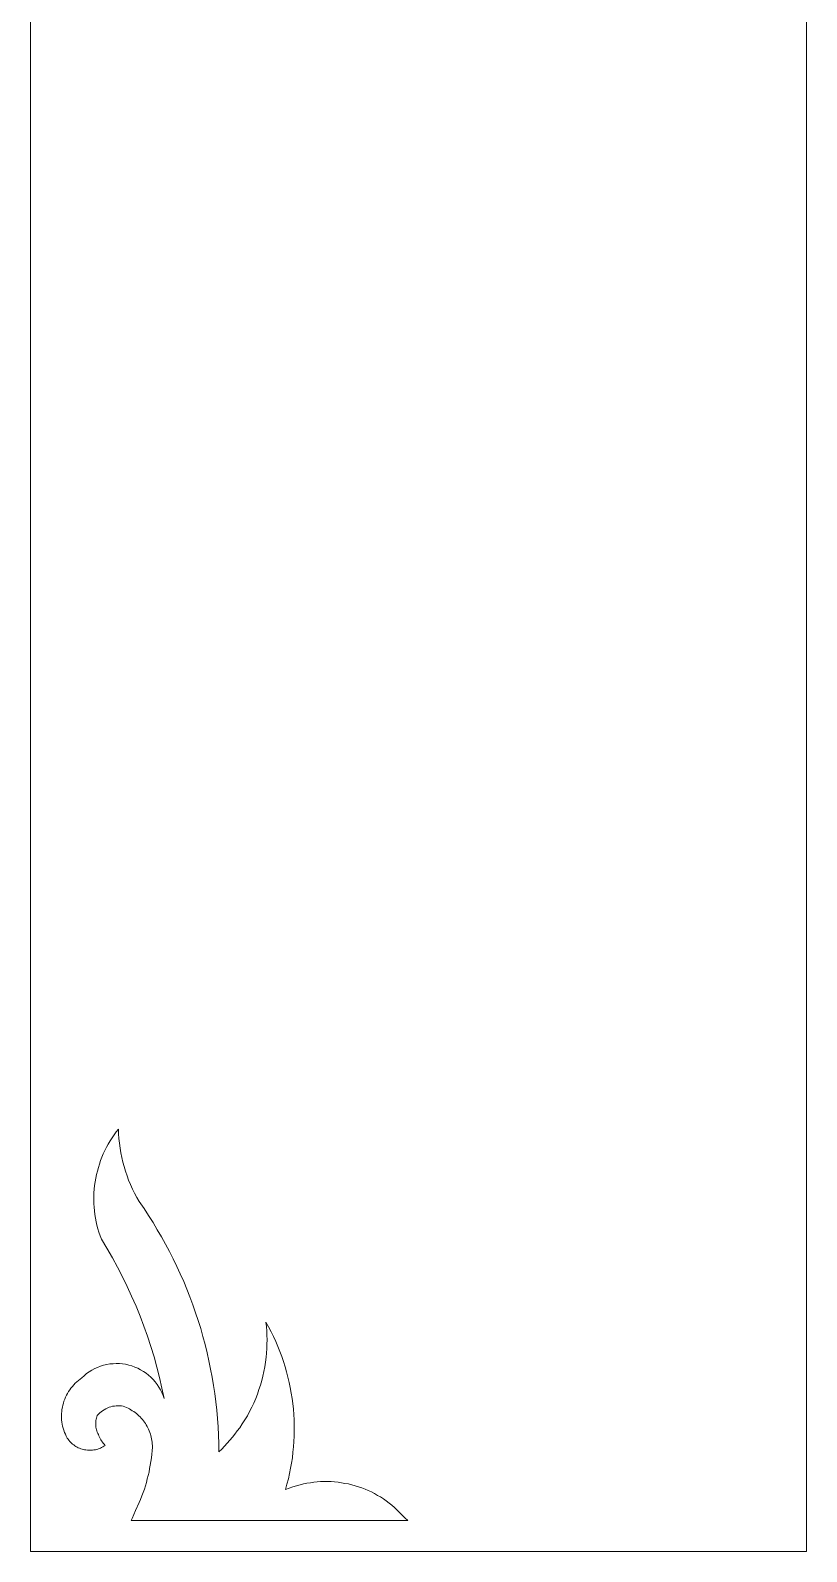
# Model space of a CAD drawing. Header units: centimetres. Extents: x -8 to 7.9, y -12.7 to 12.7.
# Drawn here: x 1.46 to 7.95, y -12.69 to 0.02 of the extents above; entities that cross this region are included whole.
import ezdxf

# ---------------------------------------------------------------- set-up
doc = ezdxf.new("R2010")
doc.units = ezdxf.units.CM
doc.header["$MEASUREMENT"] = 0
doc.layers.add('layer 1', color=7, linetype='Continuous')

msp = doc.modelspace()

# ---------------------------------------------------------------- linework, layer by layer
at = {"layer": 'layer 1', "color": 242, "lineweight": 9}
for points, knots in [([(1.45977, 12.74294), (1.45977, 12.74294), (7.94899, 12.74294), (7.94899, 12.74294), (7.94899, 12.74294), (7.94899, 12.74294), (7.94899, -12.69478), (7.94899, -12.69478), (7.94899, -12.69478), (7.94899, -12.69478), (1.45977, -12.69478), (1.45977, -12.69478), (1.45977, -12.69478), (1.45977, -12.69478), (1.45977, 12.74294), (1.45977, 12.74294)], [0, 0, 0, 0, 0.2, 0.2, 0.2, 0.2, 0.4, 0.4, 0.4, 0.4, 0.6, 0.6, 0.6, 0.6, 1, 1, 1, 1]), ([(4.61426, -12.43521), (4.61426, -12.43521), (2.30132, -12.43521), (2.30132, -12.43521), (2.30132, -12.43521), (2.30132, -12.43521), (2.30913, -12.41699), (2.30913, -12.41699), (2.30913, -12.41699), (2.30913, -12.41699), (2.33946, -12.3511), (2.33946, -12.3511), (2.33946, -12.3511), (2.33946, -12.3511), (2.36874, -12.28522), (2.36874, -12.28522), (2.36874, -12.28522), (2.36874, -12.28522), (2.38024, -12.25804), (2.38024, -12.25804), (2.38024, -12.25804), (2.38024, -12.25804), (2.39174, -12.22981), (2.39174, -12.22981), (2.39174, -12.22981), (2.39174, -12.22981), (2.4022, -12.20156), (2.4022, -12.20156), (2.4022, -12.20156), (2.4022, -12.20156), (2.41266, -12.17333), (2.41266, -12.17333), (2.41266, -12.17333), (2.41266, -12.17333), (2.42102, -12.1451), (2.42102, -12.1451), (2.42102, -12.1451), (2.42102, -12.1451), (2.42939, -12.11582), (2.42939, -12.11582), (2.42939, -12.11582), (2.42939, -12.11582), (2.43671, -12.08759), (2.43671, -12.08759), (2.43671, -12.08759), (2.43671, -12.08759), (2.44402, -12.05829), (2.44402, -12.05829), (2.44402, -12.05829), (2.44402, -12.05829), (2.45134, -12.03006), (2.45134, -12.03006), (2.45134, -12.03006), (2.45134, -12.03006), (2.45657, -11.99974), (2.45657, -11.99974), (2.45657, -11.99974), (2.45657, -11.99974), (2.4618, -11.97151), (2.4618, -11.97151), (2.4618, -11.97151), (2.4618, -11.97151), (2.46703, -11.94117), (2.46703, -11.94117), (2.46703, -11.94117), (2.46703, -11.94117), (2.47121, -11.91085), (2.47121, -11.91085), (2.47121, -11.91085), (2.47121, -11.91085), (2.47436, -11.88157), (2.47436, -11.88157), (2.47436, -11.88157), (2.47436, -11.88157), (2.4775, -11.85125), (2.4775, -11.85125), (2.4775, -11.85125), (2.4775, -11.85125), (2.47959, -11.82197), (2.47959, -11.82197), (2.47959, -11.82197), (2.47959, -11.82197), (2.47959, -11.80836), (2.47959, -11.80836), (2.47959, -11.80836), (2.47959, -11.80836), (2.47855, -11.79372), (2.47855, -11.79372), (2.47855, -11.79372), (2.47855, -11.79372), (2.4775, -11.78013), (2.4775, -11.78013), (2.4775, -11.78013), (2.4775, -11.78013), (2.47541, -11.76654), (2.47541, -11.76654), (2.47541, -11.76654), (2.47541, -11.76654), (2.47332, -11.75295), (2.47332, -11.75295), (2.47332, -11.75295), (2.47332, -11.75295), (2.47016, -11.73831), (2.47016, -11.73831), (2.47016, -11.73831), (2.47016, -11.73831), (2.46598, -11.72471), (2.46598, -11.72471), (2.46598, -11.72471), (2.46598, -11.72471), (2.46285, -11.71217), (2.46285, -11.71217), (2.46285, -11.71217), (2.46285, -11.71217), (2.45762, -11.69857), (2.45762, -11.69857), (2.45762, -11.69857), (2.45762, -11.69857), (2.45239, -11.68603), (2.45239, -11.68603), (2.45239, -11.68603), (2.45239, -11.68603), (2.44716, -11.67242), (2.44716, -11.67242), (2.44716, -11.67242), (2.44716, -11.67242), (2.44089, -11.65987), (2.44089, -11.65987), (2.44089, -11.65987), (2.44089, -11.65987), (2.43461, -11.64837), (2.43461, -11.64837), (2.43461, -11.64837), (2.43461, -11.64837), (2.42834, -11.63582), (2.42834, -11.63582), (2.42834, -11.63582), (2.42834, -11.63582), (2.42102, -11.62327), (2.42102, -11.62327), (2.42102, -11.62327), (2.42102, -11.62327), (2.41266, -11.61177), (2.41266, -11.61177), (2.41266, -11.61177), (2.41266, -11.61177), (2.40429, -11.60027), (2.40429, -11.60027), (2.40429, -11.60027), (2.40429, -11.60027), (2.39593, -11.58982), (2.39593, -11.58982), (2.39593, -11.58982), (2.39593, -11.58982), (2.38652, -11.57936), (2.38652, -11.57936), (2.38652, -11.57936), (2.38652, -11.57936), (2.37711, -11.5689), (2.37711, -11.5689), (2.37711, -11.5689), (2.37711, -11.5689), (2.36665, -11.55949), (2.36665, -11.55949), (2.36665, -11.55949), (2.36665, -11.55949), (2.35724, -11.55007), (2.35724, -11.55007), (2.35724, -11.55007), (2.35724, -11.55007), (2.34678, -11.54066), (2.34678, -11.54066), (2.34678, -11.54066), (2.34678, -11.54066), (2.33527, -11.53125), (2.33527, -11.53125), (2.33527, -11.53125), (2.33527, -11.53125), (2.32376, -11.52288), (2.32376, -11.52288), (2.32376, -11.52288), (2.32376, -11.52288), (2.31122, -11.51661), (2.31122, -11.51661), (2.31122, -11.51661), (2.31122, -11.51661), (2.29971, -11.50929), (2.29971, -11.50929), (2.29971, -11.50929), (2.29971, -11.50929), (2.28821, -11.50197), (2.28821, -11.50197), (2.28821, -11.50197), (2.28821, -11.50197), (2.27567, -11.49569), (2.27567, -11.49569), (2.27567, -11.49569), (2.27567, -11.49569), (2.26207, -11.49047), (2.26207, -11.49047), (2.26207, -11.49047), (2.26207, -11.49047), (2.24953, -11.48419), (2.24953, -11.48419), (2.24953, -11.48419), (2.24953, -11.48419), (2.23593, -11.48001), (2.23593, -11.48001), (2.23593, -11.48001), (2.23593, -11.48001), (2.22234, -11.47687), (2.22234, -11.47687), (2.22234, -11.47687), (2.22234, -11.47687), (2.20666, -11.47583), (2.20666, -11.47583), (2.20666, -11.47583), (2.20666, -11.47583), (2.19096, -11.47583), (2.19096, -11.47583), (2.19096, -11.47583), (2.19096, -11.47583), (2.17527, -11.47583), (2.17527, -11.47583), (2.17527, -11.47583), (2.17527, -11.47583), (2.16168, -11.47792), (2.16168, -11.47792), (2.16168, -11.47792), (2.16168, -11.47792), (2.146, -11.48001), (2.146, -11.48001), (2.146, -11.48001), (2.146, -11.48001), (2.13136, -11.48419), (2.13136, -11.48419), (2.13136, -11.48419), (2.13136, -11.48419), (2.11672, -11.48838), (2.11672, -11.48838), (2.11672, -11.48838), (2.11672, -11.48838), (2.10208, -11.49465), (2.10208, -11.49465), (2.10208, -11.49465), (2.10208, -11.49465), (2.08953, -11.50092), (2.08953, -11.50092), (2.08953, -11.50092), (2.08953, -11.50092), (2.07594, -11.50824), (2.07594, -11.50824), (2.07594, -11.50824), (2.07594, -11.50824), (2.06338, -11.51661), (2.06338, -11.51661), (2.06338, -11.51661), (2.06338, -11.51661), (2.05083, -11.52497), (2.05083, -11.52497), (2.05083, -11.52497), (2.05083, -11.52497), (2.03933, -11.53543), (2.03933, -11.53543), (2.03933, -11.53543), (2.03933, -11.53543), (2.02887, -11.54588), (2.02887, -11.54588), (2.02887, -11.54588), (2.02887, -11.54588), (2.01842, -11.5574), (2.01842, -11.5574), (2.01842, -11.5574), (2.01842, -11.5574), (2.01528, -11.56786), (2.01528, -11.56786), (2.01528, -11.56786), (2.01528, -11.56786), (2.01214, -11.57831), (2.01214, -11.57831), (2.01214, -11.57831), (2.01214, -11.57831), (2.01005, -11.58877), (2.01005, -11.58877), (2.01005, -11.58877), (2.01005, -11.58877), (2.00796, -11.59923), (2.00796, -11.59923), (2.00796, -11.59923), (2.00796, -11.59923), (2.00691, -11.61073), (2.00691, -11.61073), (2.00691, -11.61073), (2.00691, -11.61073), (2.00587, -11.62118), (2.00587, -11.62118), (2.00587, -11.62118), (2.00587, -11.62118), (2.00587, -11.63269), (2.00587, -11.63269), (2.00587, -11.63269), (2.00587, -11.63269), (2.00691, -11.64419), (2.00691, -11.64419), (2.00691, -11.64419), (2.00691, -11.64419), (2.00796, -11.6536), (2.00796, -11.6536), (2.00796, -11.6536), (2.00796, -11.6536), (2.01005, -11.6651), (2.01005, -11.6651), (2.01005, -11.6651), (2.01005, -11.6651), (2.01214, -11.67555), (2.01214, -11.67555), (2.01214, -11.67555), (2.01214, -11.67555), (2.01528, -11.68603), (2.01528, -11.68603), (2.01528, -11.68603), (2.01528, -11.68603), (2.01842, -11.69648), (2.01842, -11.69648), (2.01842, -11.69648), (2.01842, -11.69648), (2.0226, -11.70694), (2.0226, -11.70694), (2.0226, -11.70694), (2.0226, -11.70694), (2.02783, -11.71635), (2.02783, -11.71635), (2.02783, -11.71635), (2.02783, -11.71635), (2.03305, -11.72576), (2.03305, -11.72576), (2.03305, -11.72576), (2.03305, -11.72576), (2.03619, -11.73726), (2.03619, -11.73726), (2.03619, -11.73726), (2.03619, -11.73726), (2.04246, -11.74876), (2.04246, -11.74876), (2.04246, -11.74876), (2.04246, -11.74876), (2.04769, -11.75922), (2.04769, -11.75922), (2.04769, -11.75922), (2.04769, -11.75922), (2.05501, -11.76968), (2.05501, -11.76968), (2.05501, -11.76968), (2.05501, -11.76968), (2.06128, -11.77909), (2.06128, -11.77909), (2.06128, -11.77909), (2.06128, -11.77909), (2.0686, -11.7885), (2.0686, -11.7885), (2.0686, -11.7885), (2.0686, -11.7885), (2.07699, -11.79791), (2.07699, -11.79791), (2.07699, -11.79791), (2.07699, -11.79791), (2.08431, -11.80732), (2.08431, -11.80732), (2.08431, -11.80732), (2.08431, -11.80732), (2.07489, -11.81359), (2.07489, -11.81359), (2.07489, -11.81359), (2.07489, -11.81359), (2.06547, -11.81988), (2.06547, -11.81988), (2.06547, -11.81988), (2.06547, -11.81988), (2.05501, -11.82511), (2.05501, -11.82511), (2.05501, -11.82511), (2.05501, -11.82511), (2.04456, -11.82929), (2.04456, -11.82929), (2.04456, -11.82929), (2.04456, -11.82929), (2.03514, -11.83347), (2.03514, -11.83347), (2.03514, -11.83347), (2.03514, -11.83347), (2.02469, -11.83766), (2.02469, -11.83766), (2.02469, -11.83766), (2.02469, -11.83766), (2.01319, -11.84079), (2.01319, -11.84079), (2.01319, -11.84079), (2.01319, -11.84079), (2.00273, -11.84288), (2.00273, -11.84288), (2.00273, -11.84288), (2.00273, -11.84288), (1.99123, -11.84498), (1.99123, -11.84498), (1.99123, -11.84498), (1.99123, -11.84498), (1.97973, -11.84602), (1.97973, -11.84602), (1.97973, -11.84602), (1.97973, -11.84602), (1.96927, -11.84602), (1.96927, -11.84602), (1.96927, -11.84602), (1.96927, -11.84602), (1.95777, -11.84707), (1.95777, -11.84707), (1.95777, -11.84707), (1.95777, -11.84707), (1.94731, -11.84707), (1.94731, -11.84707), (1.94731, -11.84707), (1.94731, -11.84707), (1.9358, -11.84602), (1.9358, -11.84602), (1.9358, -11.84602), (1.9358, -11.84602), (1.92429, -11.84498), (1.92429, -11.84498), (1.92429, -11.84498), (1.92429, -11.84498), (1.91279, -11.84393), (1.91279, -11.84393), (1.91279, -11.84393), (1.91279, -11.84393), (1.90234, -11.84079), (1.90234, -11.84079), (1.90234, -11.84079), (1.90234, -11.84079), (1.89188, -11.8387), (1.89188, -11.8387), (1.89188, -11.8387), (1.89188, -11.8387), (1.88038, -11.83452), (1.88038, -11.83452), (1.88038, -11.83452), (1.88038, -11.83452), (1.86992, -11.83034), (1.86992, -11.83034), (1.86992, -11.83034), (1.86992, -11.83034), (1.85947, -11.82615), (1.85947, -11.82615), (1.85947, -11.82615), (1.85947, -11.82615), (1.85006, -11.82093), (1.85006, -11.82093), (1.85006, -11.82093), (1.85006, -11.82093), (1.8396, -11.81568), (1.8396, -11.81568), (1.8396, -11.81568), (1.8396, -11.81568), (1.83124, -11.80941), (1.83124, -11.80941), (1.83124, -11.80941), (1.83124, -11.80941), (1.82183, -11.80313), (1.82183, -11.80313), (1.82183, -11.80313), (1.82183, -11.80313), (1.81242, -11.79582), (1.81242, -11.79582), (1.81242, -11.79582), (1.81242, -11.79582), (1.80403, -11.7885), (1.80403, -11.7885), (1.80403, -11.7885), (1.80403, -11.7885), (1.79567, -11.78013), (1.79567, -11.78013), (1.79567, -11.78013), (1.79567, -11.78013), (1.78835, -11.77386), (1.78835, -11.77386), (1.78835, -11.77386), (1.78835, -11.77386), (1.77998, -11.76445), (1.77998, -11.76445), (1.77998, -11.76445), (1.77998, -11.76445), (1.77476, -11.75608), (1.77476, -11.75608), (1.77476, -11.75608), (1.77476, -11.75608), (1.76744, -11.74667), (1.76744, -11.74667), (1.76744, -11.74667), (1.76744, -11.74667), (1.75907, -11.72994), (1.75907, -11.72994), (1.75907, -11.72994), (1.75907, -11.72994), (1.75175, -11.71426), (1.75175, -11.71426), (1.75175, -11.71426), (1.75175, -11.71426), (1.74548, -11.69857), (1.74548, -11.69857), (1.74548, -11.69857), (1.74548, -11.69857), (1.73921, -11.68078), (1.73921, -11.68078), (1.73921, -11.68078), (1.73921, -11.68078), (1.73398, -11.66405), (1.73398, -11.66405), (1.73398, -11.66405), (1.73398, -11.66405), (1.72875, -11.64732), (1.72875, -11.64732), (1.72875, -11.64732), (1.72875, -11.64732), (1.72561, -11.62955), (1.72561, -11.62955), (1.72561, -11.62955), (1.72561, -11.62955), (1.72248, -11.61177), (1.72248, -11.61177), (1.72248, -11.61177), (1.72248, -11.61177), (1.72039, -11.594), (1.72039, -11.594), (1.72039, -11.594), (1.72039, -11.594), (1.71934, -11.57727), (1.71934, -11.57727), (1.71934, -11.57727), (1.71934, -11.57727), (1.71934, -11.55949), (1.71934, -11.55949), (1.71934, -11.55949), (1.71934, -11.55949), (1.71934, -11.54066), (1.71934, -11.54066), (1.71934, -11.54066), (1.71934, -11.54066), (1.72143, -11.52288), (1.72143, -11.52288), (1.72143, -11.52288), (1.72143, -11.52288), (1.72352, -11.50615), (1.72352, -11.50615), (1.72352, -11.50615), (1.72352, -11.50615), (1.72666, -11.48838), (1.72666, -11.48838), (1.72666, -11.48838), (1.72666, -11.48838), (1.7298, -11.4706), (1.7298, -11.4706), (1.7298, -11.4706), (1.7298, -11.4706), (1.73502, -11.45283), (1.73502, -11.45283), (1.73502, -11.45283), (1.73502, -11.45283), (1.74025, -11.43714), (1.74025, -11.43714), (1.74025, -11.43714), (1.74025, -11.43714), (1.74653, -11.42041), (1.74653, -11.42041), (1.74653, -11.42041), (1.74653, -11.42041), (1.75385, -11.40367), (1.75385, -11.40367), (1.75385, -11.40367), (1.75385, -11.40367), (1.76116, -11.38694), (1.76116, -11.38694), (1.76116, -11.38694), (1.76116, -11.38694), (1.76953, -11.3723), (1.76953, -11.3723), (1.76953, -11.3723), (1.76953, -11.3723), (1.77789, -11.35661), (1.77789, -11.35661), (1.77789, -11.35661), (1.77789, -11.35661), (1.78835, -11.34198), (1.78835, -11.34198), (1.78835, -11.34198), (1.78835, -11.34198), (1.79881, -11.32734), (1.79881, -11.32734), (1.79881, -11.32734), (1.79881, -11.32734), (1.81032, -11.31374), (1.81032, -11.31374), (1.81032, -11.31374), (1.81032, -11.31374), (1.82183, -11.30015), (1.82183, -11.30015), (1.82183, -11.30015), (1.82183, -11.30015), (1.83437, -11.2876), (1.83437, -11.2876), (1.83437, -11.2876), (1.83437, -11.2876), (1.84692, -11.27504), (1.84692, -11.27504), (1.84692, -11.27504), (1.84692, -11.27504), (1.86051, -11.26354), (1.86051, -11.26354), (1.86051, -11.26354), (1.86051, -11.26354), (1.87515, -11.25308), (1.87515, -11.25308), (1.87515, -11.25308), (1.87515, -11.25308), (1.88979, -11.24263), (1.88979, -11.24263), (1.88979, -11.24263), (1.88979, -11.24263), (1.90861, -11.22485), (1.90861, -11.22485), (1.90861, -11.22485), (1.90861, -11.22485), (1.92952, -11.20708), (1.92952, -11.20708), (1.92952, -11.20708), (1.92952, -11.20708), (1.9515, -11.19139), (1.9515, -11.19139), (1.9515, -11.19139), (1.9515, -11.19139), (1.97345, -11.17884), (1.97345, -11.17884), (1.97345, -11.17884), (1.97345, -11.17884), (1.9975, -11.16525), (1.9975, -11.16525), (1.9975, -11.16525), (1.9975, -11.16525), (2.02155, -11.1548), (2.02155, -11.1548), (2.02155, -11.1548), (2.02155, -11.1548), (2.0456, -11.14432), (2.0456, -11.14432), (2.0456, -11.14432), (2.0456, -11.14432), (2.07176, -11.137), (2.07176, -11.137), (2.07176, -11.137), (2.07176, -11.137), (2.0979, -11.13073), (2.0979, -11.13073), (2.0979, -11.13073), (2.0979, -11.13073), (2.12404, -11.1255), (2.12404, -11.1255), (2.12404, -11.1255), (2.12404, -11.1255), (2.15018, -11.12446), (2.15018, -11.12446), (2.15018, -11.12446), (2.15018, -11.12446), (2.17632, -11.12341), (2.17632, -11.12341), (2.17632, -11.12341), (2.17632, -11.12341), (2.2035, -11.12341), (2.2035, -11.12341), (2.2035, -11.12341), (2.2035, -11.12341), (2.23071, -11.1255), (2.23071, -11.1255), (2.23071, -11.1255), (2.23071, -11.1255), (2.2558, -11.12864), (2.2558, -11.12864), (2.2558, -11.12864), (2.2558, -11.12864), (2.28299, -11.13491), (2.28299, -11.13491), (2.28299, -11.13491), (2.28299, -11.13491), (2.30808, -11.14223), (2.30808, -11.14223), (2.30808, -11.14223), (2.30808, -11.14223), (2.33317, -11.15166), (2.33317, -11.15166), (2.33317, -11.15166), (2.33317, -11.15166), (2.35829, -11.16212), (2.35829, -11.16212), (2.35829, -11.16212), (2.35829, -11.16212), (2.38129, -11.17466), (2.38129, -11.17466), (2.38129, -11.17466), (2.38129, -11.17466), (2.40429, -11.18826), (2.40429, -11.18826), (2.40429, -11.18826), (2.40429, -11.18826), (2.42625, -11.20185), (2.42625, -11.20185), (2.42625, -11.20185), (2.42625, -11.20185), (2.44716, -11.21858), (2.44716, -11.21858), (2.44716, -11.21858), (2.44716, -11.21858), (2.46703, -11.2374), (2.46703, -11.2374), (2.46703, -11.2374), (2.46703, -11.2374), (2.48587, -11.25622), (2.48587, -11.25622), (2.48587, -11.25622), (2.48587, -11.25622), (2.5026, -11.27609), (2.5026, -11.27609), (2.5026, -11.27609), (2.5026, -11.27609), (2.51932, -11.29701), (2.51932, -11.29701), (2.51932, -11.29701), (2.51932, -11.29701), (2.53396, -11.32002), (2.53396, -11.32002), (2.53396, -11.32002), (2.53396, -11.32002), (2.54756, -11.34198), (2.54756, -11.34198), (2.54756, -11.34198), (2.54756, -11.34198), (2.55906, -11.36602), (2.55906, -11.36602), (2.55906, -11.36602), (2.55906, -11.36602), (2.56847, -11.39007), (2.56847, -11.39007), (2.56847, -11.39007), (2.56847, -11.39007), (2.57683, -11.41621), (2.57683, -11.41621), (2.57683, -11.41621), (2.57683, -11.41621), (2.55906, -11.32734), (2.55906, -11.32734), (2.55906, -11.32734), (2.55906, -11.32734), (2.53919, -11.24053), (2.53919, -11.24053), (2.53919, -11.24053), (2.53919, -11.24053), (2.51619, -11.15271), (2.51619, -11.15271), (2.51619, -11.15271), (2.51619, -11.15271), (2.49318, -11.0659), (2.49318, -11.0659), (2.49318, -11.0659), (2.49318, -11.0659), (2.46598, -10.98015), (2.46598, -10.98015), (2.46598, -10.98015), (2.46598, -10.98015), (2.43775, -10.89441), (2.43775, -10.89441), (2.43775, -10.89441), (2.43775, -10.89441), (2.40847, -10.8097), (2.40847, -10.8097), (2.40847, -10.8097), (2.40847, -10.8097), (2.37606, -10.72603), (2.37606, -10.72603), (2.37606, -10.72603), (2.37606, -10.72603), (2.3426, -10.64239), (2.3426, -10.64239), (2.3426, -10.64239), (2.3426, -10.64239), (2.30599, -10.55977), (2.30599, -10.55977), (2.30599, -10.55977), (2.30599, -10.55977), (2.26939, -10.47715), (2.26939, -10.47715), (2.26939, -10.47715), (2.26939, -10.47715), (2.22966, -10.39664), (2.22966, -10.39664), (2.22966, -10.39664), (2.22966, -10.39664), (2.18782, -10.31715), (2.18782, -10.31715), (2.18782, -10.31715), (2.18782, -10.31715), (2.14495, -10.23769), (2.14495, -10.23769), (2.14495, -10.23769), (2.14495, -10.23769), (2.09999, -10.15925), (2.09999, -10.15925), (2.09999, -10.15925), (2.09999, -10.15925), (2.05292, -10.08188), (2.05292, -10.08188), (2.05292, -10.08188), (2.05292, -10.08188), (2.04246, -10.05467), (2.04246, -10.05467), (2.04246, -10.05467), (2.04246, -10.05467), (2.03305, -10.0254), (2.03305, -10.0254), (2.03305, -10.0254), (2.03305, -10.0254), (2.02469, -9.99612), (2.02469, -9.99612), (2.02469, -9.99612), (2.02469, -9.99612), (2.01632, -9.9658), (2.01632, -9.9658), (2.01632, -9.9658), (2.01632, -9.9658), (2.01005, -9.93755), (2.01005, -9.93755), (2.01005, -9.93755), (2.01005, -9.93755), (2.00378, -9.90618), (2.00378, -9.90618), (2.00378, -9.90618), (2.00378, -9.90618), (1.99959, -9.87691), (1.99959, -9.87691), (1.99959, -9.87691), (1.99959, -9.87691), (1.99541, -9.84658), (1.99541, -9.84658), (1.99541, -9.84658), (1.99541, -9.84658), (1.99228, -9.81626), (1.99228, -9.81626), (1.99228, -9.81626), (1.99228, -9.81626), (1.99018, -9.78592), (1.99018, -9.78592), (1.99018, -9.78592), (1.99018, -9.78592), (1.98914, -9.75455), (1.98914, -9.75455), (1.98914, -9.75455), (1.98914, -9.75455), (1.99018, -9.72423), (1.99018, -9.72423), (1.99018, -9.72423), (1.99018, -9.72423), (1.99123, -9.69391), (1.99123, -9.69391), (1.99123, -9.69391), (1.99123, -9.69391), (1.99332, -9.66357), (1.99332, -9.66357), (1.99332, -9.66357), (1.99332, -9.66357), (1.99646, -9.63325), (1.99646, -9.63325), (1.99646, -9.63325), (1.99646, -9.63325), (2.00064, -9.60293), (2.00064, -9.60293), (2.00064, -9.60293), (2.00064, -9.60293), (2.00587, -9.5726), (2.00587, -9.5726), (2.00587, -9.5726), (2.00587, -9.5726), (2.01214, -9.54331), (2.01214, -9.54331), (2.01214, -9.54331), (2.01214, -9.54331), (2.01946, -9.51299), (2.01946, -9.51299), (2.01946, -9.51299), (2.01946, -9.51299), (2.02783, -9.48476), (2.02783, -9.48476), (2.02783, -9.48476), (2.02783, -9.48476), (2.03619, -9.45443), (2.03619, -9.45443), (2.03619, -9.45443), (2.03619, -9.45443), (2.0456, -9.4262), (2.0456, -9.4262), (2.0456, -9.4262), (2.0456, -9.4262), (2.0571, -9.39795), (2.0571, -9.39795), (2.0571, -9.39795), (2.0571, -9.39795), (2.0686, -9.36868), (2.0686, -9.36868), (2.0686, -9.36868), (2.0686, -9.36868), (2.08221, -9.34149), (2.08221, -9.34149), (2.08221, -9.34149), (2.08221, -9.34149), (2.09581, -9.31431), (2.09581, -9.31431), (2.09581, -9.31431), (2.09581, -9.31431), (2.1094, -9.28817), (2.1094, -9.28817), (2.1094, -9.28817), (2.1094, -9.28817), (2.12508, -9.26096), (2.12508, -9.26096), (2.12508, -9.26096), (2.12508, -9.26096), (2.14181, -9.23482), (2.14181, -9.23482), (2.14181, -9.23482), (2.14181, -9.23482), (2.15854, -9.21078), (2.15854, -9.21078), (2.15854, -9.21078), (2.15854, -9.21078), (2.17632, -9.18568), (2.17632, -9.18568), (2.17632, -9.18568), (2.17632, -9.18568), (2.19514, -9.16163), (2.19514, -9.16163), (2.19514, -9.16163), (2.19514, -9.16163), (2.19618, -9.20136), (2.19618, -9.20136), (2.19618, -9.20136), (2.19618, -9.20136), (2.19932, -9.2411), (2.19932, -9.2411), (2.19932, -9.2411), (2.19932, -9.2411), (2.2035, -9.28085), (2.2035, -9.28085), (2.2035, -9.28085), (2.2035, -9.28085), (2.20875, -9.32058), (2.20875, -9.32058), (2.20875, -9.32058), (2.20875, -9.32058), (2.21502, -9.36031), (2.21502, -9.36031), (2.21502, -9.36031), (2.21502, -9.36031), (2.22339, -9.399), (2.22339, -9.399), (2.22339, -9.399), (2.22339, -9.399), (2.23175, -9.4377), (2.23175, -9.4377), (2.23175, -9.4377), (2.23175, -9.4377), (2.24221, -9.47639), (2.24221, -9.47639), (2.24221, -9.47639), (2.24221, -9.47639), (2.25371, -9.51508), (2.25371, -9.51508), (2.25371, -9.51508), (2.25371, -9.51508), (2.2673, -9.55274), (2.2673, -9.55274), (2.2673, -9.55274), (2.2673, -9.55274), (2.28089, -9.59038), (2.28089, -9.59038), (2.28089, -9.59038), (2.28089, -9.59038), (2.29658, -9.62593), (2.29658, -9.62593), (2.29658, -9.62593), (2.29658, -9.62593), (2.31226, -9.66357), (2.31226, -9.66357), (2.31226, -9.66357), (2.31226, -9.66357), (2.33108, -9.69809), (2.33108, -9.69809), (2.33108, -9.69809), (2.33108, -9.69809), (2.34992, -9.73469), (2.34992, -9.73469), (2.34992, -9.73469), (2.34992, -9.73469), (2.36979, -9.76815), (2.36979, -9.76815), (2.36979, -9.76815), (2.36979, -9.76815), (2.40952, -9.82567), (2.40952, -9.82567), (2.40952, -9.82567), (2.40952, -9.82567), (2.44716, -9.88422), (2.44716, -9.88422), (2.44716, -9.88422), (2.44716, -9.88422), (2.48482, -9.94382), (2.48482, -9.94382), (2.48482, -9.94382), (2.48482, -9.94382), (2.52037, -10.00344), (2.52037, -10.00344), (2.52037, -10.00344), (2.52037, -10.00344), (2.55592, -10.06304), (2.55592, -10.06304), (2.55592, -10.06304), (2.55592, -10.06304), (2.58938, -10.1237), (2.58938, -10.1237), (2.58938, -10.1237), (2.58938, -10.1237), (2.62286, -10.18539), (2.62286, -10.18539), (2.62286, -10.18539), (2.62286, -10.18539), (2.65318, -10.2471), (2.65318, -10.2471), (2.65318, -10.2471), (2.65318, -10.2471), (2.68455, -10.30983), (2.68455, -10.30983), (2.68455, -10.30983), (2.68455, -10.30983), (2.71278, -10.37363), (2.71278, -10.37363), (2.71278, -10.37363), (2.71278, -10.37363), (2.74103, -10.43741), (2.74103, -10.43741), (2.74103, -10.43741), (2.74103, -10.43741), (2.76717, -10.50121), (2.76717, -10.50121), (2.76717, -10.50121), (2.76717, -10.50121), (2.79331, -10.56604), (2.79331, -10.56604), (2.79331, -10.56604), (2.79331, -10.56604), (2.81735, -10.63193), (2.81735, -10.63193), (2.81735, -10.63193), (2.81735, -10.63193), (2.84036, -10.6978), (2.84036, -10.6978), (2.84036, -10.6978), (2.84036, -10.6978), (2.86231, -10.76369), (2.86231, -10.76369), (2.86231, -10.76369), (2.86231, -10.76369), (2.88324, -10.83061), (2.88324, -10.83061), (2.88324, -10.83061), (2.88324, -10.83061), (2.90206, -10.89755), (2.90206, -10.89755), (2.90206, -10.89755), (2.90206, -10.89755), (2.91984, -10.96446), (2.91984, -10.96446), (2.91984, -10.96446), (2.91984, -10.96446), (2.93657, -11.03244), (2.93657, -11.03244), (2.93657, -11.03244), (2.93657, -11.03244), (2.95121, -11.10041), (2.95121, -11.10041), (2.95121, -11.10041), (2.95121, -11.10041), (2.96585, -11.16839), (2.96585, -11.16839), (2.96585, -11.16839), (2.96585, -11.16839), (2.97839, -11.2374), (2.97839, -11.2374), (2.97839, -11.2374), (2.97839, -11.2374), (2.99094, -11.30538), (2.99094, -11.30538), (2.99094, -11.30538), (2.99094, -11.30538), (3.0014, -11.37439), (3.0014, -11.37439), (3.0014, -11.37439), (3.0014, -11.37439), (3.00978, -11.44342), (3.00978, -11.44342), (3.00978, -11.44342), (3.00978, -11.44342), (3.0171, -11.51347), (3.0171, -11.51347), (3.0171, -11.51347), (3.0171, -11.51347), (3.02337, -11.5825), (3.02337, -11.5825), (3.02337, -11.5825), (3.02337, -11.5825), (3.0286, -11.65151), (3.0286, -11.65151), (3.0286, -11.65151), (3.0286, -11.65151), (3.03174, -11.72053), (3.03174, -11.72053), (3.03174, -11.72053), (3.03174, -11.72053), (3.03487, -11.79059), (3.03487, -11.79059), (3.03487, -11.79059), (3.03487, -11.79059), (3.03592, -11.86066), (3.03592, -11.86066), (3.03592, -11.86066), (3.03592, -11.86066), (3.05997, -11.83766), (3.05997, -11.83766), (3.05997, -11.83766), (3.05997, -11.83766), (3.08297, -11.81359), (3.08297, -11.81359), (3.08297, -11.81359), (3.08297, -11.81359), (3.10597, -11.7885), (3.10597, -11.7885), (3.10597, -11.7885), (3.10597, -11.7885), (3.12793, -11.76445), (3.12793, -11.76445), (3.12793, -11.76445), (3.12793, -11.76445), (3.14886, -11.73831), (3.14886, -11.73831), (3.14886, -11.73831), (3.14886, -11.73831), (3.16977, -11.71321), (3.16977, -11.71321), (3.16977, -11.71321), (3.16977, -11.71321), (3.18964, -11.68603), (3.18964, -11.68603), (3.18964, -11.68603), (3.18964, -11.68603), (3.2095, -11.65882), (3.2095, -11.65882), (3.2095, -11.65882), (3.2095, -11.65882), (3.23146, -11.62641), (3.23146, -11.62641), (3.23146, -11.62641), (3.23146, -11.62641), (3.25342, -11.59191), (3.25342, -11.59191), (3.25342, -11.59191), (3.25342, -11.59191), (3.2733, -11.55845), (3.2733, -11.55845), (3.2733, -11.55845), (3.2733, -11.55845), (3.29212, -11.52288), (3.29212, -11.52288), (3.29212, -11.52288), (3.29212, -11.52288), (3.3099, -11.48838), (3.3099, -11.48838), (3.3099, -11.48838), (3.3099, -11.48838), (3.32767, -11.45283), (3.32767, -11.45283), (3.32767, -11.45283), (3.32767, -11.45283), (3.34336, -11.41621), (3.34336, -11.41621), (3.34336, -11.41621), (3.34336, -11.41621), (3.35695, -11.37962), (3.35695, -11.37962), (3.35695, -11.37962), (3.35695, -11.37962), (3.37054, -11.34093), (3.37054, -11.34093), (3.37054, -11.34093), (3.37054, -11.34093), (3.38309, -11.30433), (3.38309, -11.30433), (3.38309, -11.30433), (3.38309, -11.30433), (3.39459, -11.26563), (3.39459, -11.26563), (3.39459, -11.26563), (3.39459, -11.26563), (3.404, -11.22694), (3.404, -11.22694), (3.404, -11.22694), (3.404, -11.22694), (3.41134, -11.1893), (3.41134, -11.1893), (3.41134, -11.1893), (3.41134, -11.1893), (3.4197, -11.14955), (3.4197, -11.14955), (3.4197, -11.14955), (3.4197, -11.14955), (3.42493, -11.11086), (3.42493, -11.11086), (3.42493, -11.11086), (3.42493, -11.11086), (3.43016, -11.07009), (3.43016, -11.07009), (3.43016, -11.07009), (3.43016, -11.07009), (3.43434, -11.03454), (3.43434, -11.03454), (3.43434, -11.03454), (3.43434, -11.03454), (3.43643, -10.99688), (3.43643, -10.99688), (3.43643, -10.99688), (3.43643, -10.99688), (3.43748, -10.96028), (3.43748, -10.96028), (3.43748, -10.96028), (3.43748, -10.96028), (3.43852, -10.92369), (3.43852, -10.92369), (3.43852, -10.92369), (3.43852, -10.92369), (3.43748, -10.88604), (3.43748, -10.88604), (3.43748, -10.88604), (3.43748, -10.88604), (3.43539, -10.85048), (3.43539, -10.85048), (3.43539, -10.85048), (3.43539, -10.85048), (3.4333, -10.81283), (3.4333, -10.81283), (3.4333, -10.81283), (3.4333, -10.81283), (3.42911, -10.77624), (3.42911, -10.77624), (3.42911, -10.77624), (3.42911, -10.77624), (3.45107, -10.81597), (3.45107, -10.81597), (3.45107, -10.81597), (3.45107, -10.81597), (3.47198, -10.85675), (3.47198, -10.85675), (3.47198, -10.85675), (3.47198, -10.85675), (3.49185, -10.8965), (3.49185, -10.8965), (3.49185, -10.8965), (3.49185, -10.8965), (3.51067, -10.93728), (3.51067, -10.93728), (3.51067, -10.93728), (3.51067, -10.93728), (3.52845, -10.98015), (3.52845, -10.98015), (3.52845, -10.98015), (3.52845, -10.98015), (3.54519, -11.02094), (3.54519, -11.02094), (3.54519, -11.02094), (3.54519, -11.02094), (3.56088, -11.06277), (3.56088, -11.06277), (3.56088, -11.06277), (3.56088, -11.06277), (3.57551, -11.10668), (3.57551, -11.10668), (3.57551, -11.10668), (3.57551, -11.10668), (3.58911, -11.14955), (3.58911, -11.14955), (3.58911, -11.14955), (3.58911, -11.14955), (3.60165, -11.19244), (3.60165, -11.19244), (3.60165, -11.19244), (3.60165, -11.19244), (3.61211, -11.2374), (3.61211, -11.2374), (3.61211, -11.2374), (3.61211, -11.2374), (3.62257, -11.28027), (3.62257, -11.28027), (3.62257, -11.28027), (3.62257, -11.28027), (3.63198, -11.3242), (3.63198, -11.3242), (3.63198, -11.3242), (3.63198, -11.3242), (3.64034, -11.37021), (3.64034, -11.37021), (3.64034, -11.37021), (3.64034, -11.37021), (3.64766, -11.41412), (3.64766, -11.41412), (3.64766, -11.41412), (3.64766, -11.41412), (3.65393, -11.45805), (3.65393, -11.45805), (3.65393, -11.45805), (3.65393, -11.45805), (3.65812, -11.50406), (3.65812, -11.50406), (3.65812, -11.50406), (3.65812, -11.50406), (3.6623, -11.54902), (3.6623, -11.54902), (3.6623, -11.54902), (3.6623, -11.54902), (3.66439, -11.594), (3.66439, -11.594), (3.66439, -11.594), (3.66439, -11.594), (3.66544, -11.64), (3.66544, -11.64), (3.66544, -11.64), (3.66544, -11.64), (3.66544, -11.68498), (3.66544, -11.68498), (3.66544, -11.68498), (3.66544, -11.68498), (3.66439, -11.7289), (3.66439, -11.7289), (3.66439, -11.7289), (3.66439, -11.7289), (3.6623, -11.7749), (3.6623, -11.7749), (3.6623, -11.7749), (3.6623, -11.7749), (3.65916, -11.81988), (3.65916, -11.81988), (3.65916, -11.81988), (3.65916, -11.81988), (3.65498, -11.86484), (3.65498, -11.86484), (3.65498, -11.86484), (3.65498, -11.86484), (3.64975, -11.9098), (3.64975, -11.9098), (3.64975, -11.9098), (3.64975, -11.9098), (3.64243, -11.95478), (3.64243, -11.95478), (3.64243, -11.95478), (3.64243, -11.95478), (3.63511, -11.9987), (3.63511, -11.9987), (3.63511, -11.9987), (3.63511, -11.9987), (3.6257, -12.04261), (3.6257, -12.04261), (3.6257, -12.04261), (3.6257, -12.04261), (3.61629, -12.08759), (3.61629, -12.08759), (3.61629, -12.08759), (3.61629, -12.08759), (3.60479, -12.1315), (3.60479, -12.1315), (3.60479, -12.1315), (3.60479, -12.1315), (3.59329, -12.17437), (3.59329, -12.17437), (3.59329, -12.17437), (3.59329, -12.17437), (3.62257, -12.16392), (3.62257, -12.16392), (3.62257, -12.16392), (3.62257, -12.16392), (3.65289, -12.15346), (3.65289, -12.15346), (3.65289, -12.15346), (3.65289, -12.15346), (3.68323, -12.14405), (3.68323, -12.14405), (3.68323, -12.14405), (3.68323, -12.14405), (3.7146, -12.13673), (3.7146, -12.13673), (3.7146, -12.13673), (3.7146, -12.13673), (3.74178, -12.12941), (3.74178, -12.12941), (3.74178, -12.12941), (3.74178, -12.12941), (3.77106, -12.12314), (3.77106, -12.12314), (3.77106, -12.12314), (3.77106, -12.12314), (3.80033, -12.11896), (3.80033, -12.11896), (3.80033, -12.11896), (3.80033, -12.11896), (3.82858, -12.11477), (3.82858, -12.11477), (3.82858, -12.11477), (3.82858, -12.11477), (3.85786, -12.11164), (3.85786, -12.11164), (3.85786, -12.11164), (3.85786, -12.11164), (3.88609, -12.10955), (3.88609, -12.10955), (3.88609, -12.10955), (3.88609, -12.10955), (3.91641, -12.1085), (3.91641, -12.1085), (3.91641, -12.1085), (3.91641, -12.1085), (3.94466, -12.1085), (3.94466, -12.1085), (3.94466, -12.1085), (3.94466, -12.1085), (3.97394, -12.10955), (3.97394, -12.10955), (3.97394, -12.10955), (3.97394, -12.10955), (4.00217, -12.11164), (4.00217, -12.11164), (4.00217, -12.11164), (4.00217, -12.11164), (4.03249, -12.11477), (4.03249, -12.11477), (4.03249, -12.11477), (4.03249, -12.11477), (4.06177, -12.11896), (4.06177, -12.11896), (4.06177, -12.11896), (4.06177, -12.11896), (4.08897, -12.12418), (4.08897, -12.12418), (4.08897, -12.12418), (4.08897, -12.12418), (4.11825, -12.12941), (4.11825, -12.12941), (4.11825, -12.12941), (4.11825, -12.12941), (4.14648, -12.13673), (4.14648, -12.13673), (4.14648, -12.13673), (4.14648, -12.13673), (4.17471, -12.14405), (4.17471, -12.14405), (4.17471, -12.14405), (4.17471, -12.14405), (4.20189, -12.15346), (4.20189, -12.15346), (4.20189, -12.15346), (4.20189, -12.15346), (4.23014, -12.16287), (4.23014, -12.16287), (4.23014, -12.16287), (4.23014, -12.16287), (4.25733, -12.17228), (4.25733, -12.17228), (4.25733, -12.17228), (4.25733, -12.17228), (4.28347, -12.18378), (4.28347, -12.18378), (4.28347, -12.18378), (4.28347, -12.18378), (4.31065, -12.19633), (4.31065, -12.19633), (4.31065, -12.19633), (4.31065, -12.19633), (4.33575, -12.20992), (4.33575, -12.20992), (4.33575, -12.20992), (4.33575, -12.20992), (4.36191, -12.22458), (4.36191, -12.22458), (4.36191, -12.22458), (4.36191, -12.22458), (4.387, -12.23817), (4.387, -12.23817), (4.387, -12.23817), (4.387, -12.23817), (4.41105, -12.2549), (4.41105, -12.2549), (4.41105, -12.2549), (4.41105, -12.2549), (4.4351, -12.27163), (4.4351, -12.27163), (4.4351, -12.27163), (4.4351, -12.27163), (4.4581, -12.28941), (4.4581, -12.28941), (4.4581, -12.28941), (4.4581, -12.28941), (4.48112, -12.30613), (4.48112, -12.30613), (4.48112, -12.30613), (4.48112, -12.30613), (4.50412, -12.326), (4.50412, -12.326), (4.50412, -12.326), (4.50412, -12.326), (4.52399, -12.34587), (4.52399, -12.34587), (4.52399, -12.34587), (4.52399, -12.34587), (4.54595, -12.3668), (4.54595, -12.3668), (4.54595, -12.3668), (4.54595, -12.3668), (4.56581, -12.38666), (4.56581, -12.38666), (4.56581, -12.38666), (4.56581, -12.38666), (4.59091, -12.4128), (4.59091, -12.4128), (4.59091, -12.4128), (4.59091, -12.4128), (4.61426, -12.43521), (4.61426, -12.43521)], [0, 0, 0, 0, 0.00258398, 0.00258398, 0.00258398, 0.00258398, 0.00516796, 0.00516796, 0.00516796, 0.00516796, 0.00775194, 0.00775194, 0.00775194, 0.00775194, 0.01033592, 0.01033592, 0.01033592, 0.01033592, 0.0129199, 0.0129199, 0.0129199, 0.0129199, 0.01550388, 0.01550388, 0.01550388, 0.01550388, 0.01808786, 0.01808786, 0.01808786, 0.01808786, 0.02067183, 0.02067183, 0.02067183, 0.02067183, 0.02325581, 0.02325581, 0.02325581, 0.02325581, 0.02583979, 0.02583979, 0.02583979, 0.02583979, 0.02842377, 0.02842377, 0.02842377, 0.02842377, 0.03100775, 0.03100775, 0.03100775, 0.03100775, 0.03359173, 0.03359173, 0.03359173, 0.03359173, 0.03617571, 0.03617571, 0.03617571, 0.03617571, 0.03875969, 0.03875969, 0.03875969, 0.03875969, 0.04134367, 0.04134367, 0.04134367, 0.04134367, 0.04392765, 0.04392765, 0.04392765, 0.04392765, 0.04651163, 0.04651163, 0.04651163, 0.04651163, 0.04909561, 0.04909561, 0.04909561, 0.04909561, 0.05167959, 0.05167959, 0.05167959, 0.05167959, 0.05426357, 0.05426357, 0.05426357, 0.05426357, 0.05684755, 0.05684755, 0.05684755, 0.05684755, 0.05943152, 0.05943152, 0.05943152, 0.05943152, 0.0620155, 0.0620155, 0.0620155, 0.0620155, 0.06459948, 0.06459948, 0.06459948, 0.06459948, 0.06718346, 0.06718346, 0.06718346, 0.06718346, 0.06976744, 0.06976744, 0.06976744, 0.06976744, 0.07235142, 0.07235142, 0.07235142, 0.07235142, 0.0749354, 0.0749354, 0.0749354, 0.0749354, 0.07751938, 0.07751938, 0.07751938, 0.07751938, 0.08010336, 0.08010336, 0.08010336, 0.08010336, 0.08268734, 0.08268734, 0.08268734, 0.08268734, 0.08527132, 0.08527132, 0.08527132, 0.08527132, 0.0878553, 0.0878553, 0.0878553, 0.0878553, 0.09043928, 0.09043928, 0.09043928, 0.09043928, 0.09302326, 0.09302326, 0.09302326, 0.09302326, 0.09560724, 0.09560724, 0.09560724, 0.09560724, 0.09819121, 0.09819121, 0.09819121, 0.09819121, 0.10077519, 0.10077519, 0.10077519, 0.10077519, 0.10335917, 0.10335917, 0.10335917, 0.10335917, 0.10594315, 0.10594315, 0.10594315, 0.10594315, 0.10852713, 0.10852713, 0.10852713, 0.10852713, 0.11111111, 0.11111111, 0.11111111, 0.11111111, 0.11369509, 0.11369509, 0.11369509, 0.11369509, 0.11627907, 0.11627907, 0.11627907, 0.11627907, 0.11886305, 0.11886305, 0.11886305, 0.11886305, 0.12144703, 0.12144703, 0.12144703, 0.12144703, 0.12403101, 0.12403101, 0.12403101, 0.12403101, 0.12661499, 0.12661499, 0.12661499, 0.12661499, 0.12919897, 0.12919897, 0.12919897, 0.12919897, 0.13178295, 0.13178295, 0.13178295, 0.13178295, 0.13436693, 0.13436693, 0.13436693, 0.13436693, 0.1369509, 0.1369509, 0.1369509, 0.1369509, 0.13953488, 0.13953488, 0.13953488, 0.13953488, 0.14211886, 0.14211886, 0.14211886, 0.14211886, 0.14470284, 0.14470284, 0.14470284, 0.14470284, 0.14728682, 0.14728682, 0.14728682, 0.14728682, 0.1498708, 0.1498708, 0.1498708, 0.1498708, 0.15245478, 0.15245478, 0.15245478, 0.15245478, 0.15503876, 0.15503876, 0.15503876, 0.15503876, 0.15762274, 0.15762274, 0.15762274, 0.15762274, 0.16020672, 0.16020672, 0.16020672, 0.16020672, 0.1627907, 0.1627907, 0.1627907, 0.1627907, 0.16537468, 0.16537468, 0.16537468, 0.16537468, 0.16795866, 0.16795866, 0.16795866, 0.16795866, 0.17054264, 0.17054264, 0.17054264, 0.17054264, 0.17312661, 0.17312661, 0.17312661, 0.17312661, 0.17571059, 0.17571059, 0.17571059, 0.17571059, 0.17829457, 0.17829457, 0.17829457, 0.17829457, 0.18087855, 0.18087855, 0.18087855, 0.18087855, 0.18346253, 0.18346253, 0.18346253, 0.18346253, 0.18604651, 0.18604651, 0.18604651, 0.18604651, 0.18863049, 0.18863049, 0.18863049, 0.18863049, 0.19121447, 0.19121447, 0.19121447, 0.19121447, 0.19379845, 0.19379845, 0.19379845, 0.19379845, 0.19638243, 0.19638243, 0.19638243, 0.19638243, 0.19896641, 0.19896641, 0.19896641, 0.19896641, 0.20155039, 0.20155039, 0.20155039, 0.20155039, 0.20413437, 0.20413437, 0.20413437, 0.20413437, 0.20671835, 0.20671835, 0.20671835, 0.20671835, 0.20930233, 0.20930233, 0.20930233, 0.20930233, 0.2118863, 0.2118863, 0.2118863, 0.2118863, 0.21447028, 0.21447028, 0.21447028, 0.21447028, 0.21705426, 0.21705426, 0.21705426, 0.21705426, 0.21963824, 0.21963824, 0.21963824, 0.21963824, 0.22222222, 0.22222222, 0.22222222, 0.22222222, 0.2248062, 0.2248062, 0.2248062, 0.2248062, 0.22739018, 0.22739018, 0.22739018, 0.22739018, 0.22997416, 0.22997416, 0.22997416, 0.22997416, 0.23255814, 0.23255814, 0.23255814, 0.23255814, 0.23514212, 0.23514212, 0.23514212, 0.23514212, 0.2377261, 0.2377261, 0.2377261, 0.2377261, 0.24031008, 0.24031008, 0.24031008, 0.24031008, 0.24289406, 0.24289406, 0.24289406, 0.24289406, 0.24547804, 0.24547804, 0.24547804, 0.24547804, 0.24806202, 0.24806202, 0.24806202, 0.24806202, 0.25064599, 0.25064599, 0.25064599, 0.25064599, 0.25322997, 0.25322997, 0.25322997, 0.25322997, 0.25581395, 0.25581395, 0.25581395, 0.25581395, 0.25839793, 0.25839793, 0.25839793, 0.25839793, 0.26098191, 0.26098191, 0.26098191, 0.26098191, 0.26356589, 0.26356589, 0.26356589, 0.26356589, 0.26614987, 0.26614987, 0.26614987, 0.26614987, 0.26873385, 0.26873385, 0.26873385, 0.26873385, 0.27131783, 0.27131783, 0.27131783, 0.27131783, 0.27390181, 0.27390181, 0.27390181, 0.27390181, 0.27648579, 0.27648579, 0.27648579, 0.27648579, 0.27906977, 0.27906977, 0.27906977, 0.27906977, 0.28165375, 0.28165375, 0.28165375, 0.28165375, 0.28423773, 0.28423773, 0.28423773, 0.28423773, 0.28682171, 0.28682171, 0.28682171, 0.28682171, 0.28940568, 0.28940568, 0.28940568, 0.28940568, 0.29198966, 0.29198966, 0.29198966, 0.29198966, 0.29457364, 0.29457364, 0.29457364, 0.29457364, 0.29715762, 0.29715762, 0.29715762, 0.29715762, 0.2997416, 0.2997416, 0.2997416, 0.2997416, 0.30232558, 0.30232558, 0.30232558, 0.30232558, 0.30490956, 0.30490956, 0.30490956, 0.30490956, 0.30749354, 0.30749354, 0.30749354, 0.30749354, 0.31007752, 0.31007752, 0.31007752, 0.31007752, 0.3126615, 0.3126615, 0.3126615, 0.3126615, 0.31524548, 0.31524548, 0.31524548, 0.31524548, 0.31782946, 0.31782946, 0.31782946, 0.31782946, 0.32041344, 0.32041344, 0.32041344, 0.32041344, 0.32299742, 0.32299742, 0.32299742, 0.32299742, 0.3255814, 0.3255814, 0.3255814, 0.3255814, 0.32816537, 0.32816537, 0.32816537, 0.32816537, 0.33074935, 0.33074935, 0.33074935, 0.33074935, 0.33333333, 0.33333333, 0.33333333, 0.33333333, 0.33591731, 0.33591731, 0.33591731, 0.33591731, 0.33850129, 0.33850129, 0.33850129, 0.33850129, 0.34108527, 0.34108527, 0.34108527, 0.34108527, 0.34366925, 0.34366925, 0.34366925, 0.34366925, 0.34625323, 0.34625323, 0.34625323, 0.34625323, 0.34883721, 0.34883721, 0.34883721, 0.34883721, 0.35142119, 0.35142119, 0.35142119, 0.35142119, 0.35400517, 0.35400517, 0.35400517, 0.35400517, 0.35658915, 0.35658915, 0.35658915, 0.35658915, 0.35917313, 0.35917313, 0.35917313, 0.35917313, 0.36175711, 0.36175711, 0.36175711, 0.36175711, 0.36434109, 0.36434109, 0.36434109, 0.36434109, 0.36692506, 0.36692506, 0.36692506, 0.36692506, 0.36950904, 0.36950904, 0.36950904, 0.36950904, 0.37209302, 0.37209302, 0.37209302, 0.37209302, 0.374677, 0.374677, 0.374677, 0.374677, 0.37726098, 0.37726098, 0.37726098, 0.37726098, 0.37984496, 0.37984496, 0.37984496, 0.37984496, 0.38242894, 0.38242894, 0.38242894, 0.38242894, 0.38501292, 0.38501292, 0.38501292, 0.38501292, 0.3875969, 0.3875969, 0.3875969, 0.3875969, 0.39018088, 0.39018088, 0.39018088, 0.39018088, 0.39276486, 0.39276486, 0.39276486, 0.39276486, 0.39534884, 0.39534884, 0.39534884, 0.39534884, 0.39793282, 0.39793282, 0.39793282, 0.39793282, 0.4005168, 0.4005168, 0.4005168, 0.4005168, 0.40310078, 0.40310078, 0.40310078, 0.40310078, 0.40568475, 0.40568475, 0.40568475, 0.40568475, 0.40826873, 0.40826873, 0.40826873, 0.40826873, 0.41085271, 0.41085271, 0.41085271, 0.41085271, 0.41343669, 0.41343669, 0.41343669, 0.41343669, 0.41602067, 0.41602067, 0.41602067, 0.41602067, 0.41860465, 0.41860465, 0.41860465, 0.41860465, 0.42118863, 0.42118863, 0.42118863, 0.42118863, 0.42377261, 0.42377261, 0.42377261, 0.42377261, 0.42635659, 0.42635659, 0.42635659, 0.42635659, 0.42894057, 0.42894057, 0.42894057, 0.42894057, 0.43152455, 0.43152455, 0.43152455, 0.43152455, 0.43410853, 0.43410853, 0.43410853, 0.43410853, 0.43669251, 0.43669251, 0.43669251, 0.43669251, 0.43927649, 0.43927649, 0.43927649, 0.43927649, 0.44186047, 0.44186047, 0.44186047, 0.44186047, 0.44444444, 0.44444444, 0.44444444, 0.44444444, 0.44702842, 0.44702842, 0.44702842, 0.44702842, 0.4496124, 0.4496124, 0.4496124, 0.4496124, 0.45219638, 0.45219638, 0.45219638, 0.45219638, 0.45478036, 0.45478036, 0.45478036, 0.45478036, 0.45736434, 0.45736434, 0.45736434, 0.45736434, 0.45994832, 0.45994832, 0.45994832, 0.45994832, 0.4625323, 0.4625323, 0.4625323, 0.4625323, 0.46511628, 0.46511628, 0.46511628, 0.46511628, 0.46770026, 0.46770026, 0.46770026, 0.46770026, 0.47028424, 0.47028424, 0.47028424, 0.47028424, 0.47286822, 0.47286822, 0.47286822, 0.47286822, 0.4754522, 0.4754522, 0.4754522, 0.4754522, 0.47803618, 0.47803618, 0.47803618, 0.47803618, 0.48062016, 0.48062016, 0.48062016, 0.48062016, 0.48320413, 0.48320413, 0.48320413, 0.48320413, 0.48578811, 0.48578811, 0.48578811, 0.48578811, 0.48837209, 0.48837209, 0.48837209, 0.48837209, 0.49095607, 0.49095607, 0.49095607, 0.49095607, 0.49354005, 0.49354005, 0.49354005, 0.49354005, 0.49612403, 0.49612403, 0.49612403, 0.49612403, 0.49870801, 0.49870801, 0.49870801, 0.49870801, 0.50129199, 0.50129199, 0.50129199, 0.50129199, 0.50387597, 0.50387597, 0.50387597, 0.50387597, 0.50645995, 0.50645995, 0.50645995, 0.50645995, 0.50904393, 0.50904393, 0.50904393, 0.50904393, 0.51162791, 0.51162791, 0.51162791, 0.51162791, 0.51421189, 0.51421189, 0.51421189, 0.51421189, 0.51679587, 0.51679587, 0.51679587, 0.51679587, 0.51937984, 0.51937984, 0.51937984, 0.51937984, 0.52196382, 0.52196382, 0.52196382, 0.52196382, 0.5245478, 0.5245478, 0.5245478, 0.5245478, 0.52713178, 0.52713178, 0.52713178, 0.52713178, 0.52971576, 0.52971576, 0.52971576, 0.52971576, 0.53229974, 0.53229974, 0.53229974, 0.53229974, 0.53488372, 0.53488372, 0.53488372, 0.53488372, 0.5374677, 0.5374677, 0.5374677, 0.5374677, 0.54005168, 0.54005168, 0.54005168, 0.54005168, 0.54263566, 0.54263566, 0.54263566, 0.54263566, 0.54521964, 0.54521964, 0.54521964, 0.54521964, 0.54780362, 0.54780362, 0.54780362, 0.54780362, 0.5503876, 0.5503876, 0.5503876, 0.5503876, 0.55297158, 0.55297158, 0.55297158, 0.55297158, 0.55555556, 0.55555556, 0.55555556, 0.55555556, 0.55813953, 0.55813953, 0.55813953, 0.55813953, 0.56072351, 0.56072351, 0.56072351, 0.56072351, 0.56330749, 0.56330749, 0.56330749, 0.56330749, 0.56589147, 0.56589147, 0.56589147, 0.56589147, 0.56847545, 0.56847545, 0.56847545, 0.56847545, 0.57105943, 0.57105943, 0.57105943, 0.57105943, 0.57364341, 0.57364341, 0.57364341, 0.57364341, 0.57622739, 0.57622739, 0.57622739, 0.57622739, 0.57881137, 0.57881137, 0.57881137, 0.57881137, 0.58139535, 0.58139535, 0.58139535, 0.58139535, 0.58397933, 0.58397933, 0.58397933, 0.58397933, 0.58656331, 0.58656331, 0.58656331, 0.58656331, 0.58914729, 0.58914729, 0.58914729, 0.58914729, 0.59173127, 0.59173127, 0.59173127, 0.59173127, 0.59431525, 0.59431525, 0.59431525, 0.59431525, 0.59689922, 0.59689922, 0.59689922, 0.59689922, 0.5994832, 0.5994832, 0.5994832, 0.5994832, 0.60206718, 0.60206718, 0.60206718, 0.60206718, 0.60465116, 0.60465116, 0.60465116, 0.60465116, 0.60723514, 0.60723514, 0.60723514, 0.60723514, 0.60981912, 0.60981912, 0.60981912, 0.60981912, 0.6124031, 0.6124031, 0.6124031, 0.6124031, 0.61498708, 0.61498708, 0.61498708, 0.61498708, 0.61757106, 0.61757106, 0.61757106, 0.61757106, 0.62015504, 0.62015504, 0.62015504, 0.62015504, 0.62273902, 0.62273902, 0.62273902, 0.62273902, 0.625323, 0.625323, 0.625323, 0.625323, 0.62790698, 0.62790698, 0.62790698, 0.62790698, 0.63049096, 0.63049096, 0.63049096, 0.63049096, 0.63307494, 0.63307494, 0.63307494, 0.63307494, 0.63565891, 0.63565891, 0.63565891, 0.63565891, 0.63824289, 0.63824289, 0.63824289, 0.63824289, 0.64082687, 0.64082687, 0.64082687, 0.64082687, 0.64341085, 0.64341085, 0.64341085, 0.64341085, 0.64599483, 0.64599483, 0.64599483, 0.64599483, 0.64857881, 0.64857881, 0.64857881, 0.64857881, 0.65116279, 0.65116279, 0.65116279, 0.65116279, 0.65374677, 0.65374677, 0.65374677, 0.65374677, 0.65633075, 0.65633075, 0.65633075, 0.65633075, 0.65891473, 0.65891473, 0.65891473, 0.65891473, 0.66149871, 0.66149871, 0.66149871, 0.66149871, 0.66408269, 0.66408269, 0.66408269, 0.66408269, 0.66666667, 0.66666667, 0.66666667, 0.66666667, 0.66925065, 0.66925065, 0.66925065, 0.66925065, 0.67183463, 0.67183463, 0.67183463, 0.67183463, 0.6744186, 0.6744186, 0.6744186, 0.6744186, 0.67700258, 0.67700258, 0.67700258, 0.67700258, 0.67958656, 0.67958656, 0.67958656, 0.67958656, 0.68217054, 0.68217054, 0.68217054, 0.68217054, 0.68475452, 0.68475452, 0.68475452, 0.68475452, 0.6873385, 0.6873385, 0.6873385, 0.6873385, 0.68992248, 0.68992248, 0.68992248, 0.68992248, 0.69250646, 0.69250646, 0.69250646, 0.69250646, 0.69509044, 0.69509044, 0.69509044, 0.69509044, 0.69767442, 0.69767442, 0.69767442, 0.69767442, 0.7002584, 0.7002584, 0.7002584, 0.7002584, 0.70284238, 0.70284238, 0.70284238, 0.70284238, 0.70542636, 0.70542636, 0.70542636, 0.70542636, 0.70801034, 0.70801034, 0.70801034, 0.70801034, 0.71059432, 0.71059432, 0.71059432, 0.71059432, 0.71317829, 0.71317829, 0.71317829, 0.71317829, 0.71576227, 0.71576227, 0.71576227, 0.71576227, 0.71834625, 0.71834625, 0.71834625, 0.71834625, 0.72093023, 0.72093023, 0.72093023, 0.72093023, 0.72351421, 0.72351421, 0.72351421, 0.72351421, 0.72609819, 0.72609819, 0.72609819, 0.72609819, 0.72868217, 0.72868217, 0.72868217, 0.72868217, 0.73126615, 0.73126615, 0.73126615, 0.73126615, 0.73385013, 0.73385013, 0.73385013, 0.73385013, 0.73643411, 0.73643411, 0.73643411, 0.73643411, 0.73901809, 0.73901809, 0.73901809, 0.73901809, 0.74160207, 0.74160207, 0.74160207, 0.74160207, 0.74418605, 0.74418605, 0.74418605, 0.74418605, 0.74677003, 0.74677003, 0.74677003, 0.74677003, 0.74935401, 0.74935401, 0.74935401, 0.74935401, 0.75193798, 0.75193798, 0.75193798, 0.75193798, 0.75452196, 0.75452196, 0.75452196, 0.75452196, 0.75710594, 0.75710594, 0.75710594, 0.75710594, 0.75968992, 0.75968992, 0.75968992, 0.75968992, 0.7622739, 0.7622739, 0.7622739, 0.7622739, 0.76485788, 0.76485788, 0.76485788, 0.76485788, 0.76744186, 0.76744186, 0.76744186, 0.76744186, 0.77002584, 0.77002584, 0.77002584, 0.77002584, 0.77260982, 0.77260982, 0.77260982, 0.77260982, 0.7751938, 0.7751938, 0.7751938, 0.7751938, 0.77777778, 0.77777778, 0.77777778, 0.77777778, 0.78036176, 0.78036176, 0.78036176, 0.78036176, 0.78294574, 0.78294574, 0.78294574, 0.78294574, 0.78552972, 0.78552972, 0.78552972, 0.78552972, 0.7881137, 0.7881137, 0.7881137, 0.7881137, 0.79069767, 0.79069767, 0.79069767, 0.79069767, 0.79328165, 0.79328165, 0.79328165, 0.79328165, 0.79586563, 0.79586563, 0.79586563, 0.79586563, 0.79844961, 0.79844961, 0.79844961, 0.79844961, 0.80103359, 0.80103359, 0.80103359, 0.80103359, 0.80361757, 0.80361757, 0.80361757, 0.80361757, 0.80620155, 0.80620155, 0.80620155, 0.80620155, 0.80878553, 0.80878553, 0.80878553, 0.80878553, 0.81136951, 0.81136951, 0.81136951, 0.81136951, 0.81395349, 0.81395349, 0.81395349, 0.81395349, 0.81653747, 0.81653747, 0.81653747, 0.81653747, 0.81912145, 0.81912145, 0.81912145, 0.81912145, 0.82170543, 0.82170543, 0.82170543, 0.82170543, 0.82428941, 0.82428941, 0.82428941, 0.82428941, 0.82687339, 0.82687339, 0.82687339, 0.82687339, 0.82945736, 0.82945736, 0.82945736, 0.82945736, 0.83204134, 0.83204134, 0.83204134, 0.83204134, 0.83462532, 0.83462532, 0.83462532, 0.83462532, 0.8372093, 0.8372093, 0.8372093, 0.8372093, 0.83979328, 0.83979328, 0.83979328, 0.83979328, 0.84237726, 0.84237726, 0.84237726, 0.84237726, 0.84496124, 0.84496124, 0.84496124, 0.84496124, 0.84754522, 0.84754522, 0.84754522, 0.84754522, 0.8501292, 0.8501292, 0.8501292, 0.8501292, 0.85271318, 0.85271318, 0.85271318, 0.85271318, 0.85529716, 0.85529716, 0.85529716, 0.85529716, 0.85788114, 0.85788114, 0.85788114, 0.85788114, 0.86046512, 0.86046512, 0.86046512, 0.86046512, 0.8630491, 0.8630491, 0.8630491, 0.8630491, 0.86563307, 0.86563307, 0.86563307, 0.86563307, 0.86821705, 0.86821705, 0.86821705, 0.86821705, 0.87080103, 0.87080103, 0.87080103, 0.87080103, 0.87338501, 0.87338501, 0.87338501, 0.87338501, 0.87596899, 0.87596899, 0.87596899, 0.87596899, 0.87855297, 0.87855297, 0.87855297, 0.87855297, 0.88113695, 0.88113695, 0.88113695, 0.88113695, 0.88372093, 0.88372093, 0.88372093, 0.88372093, 0.88630491, 0.88630491, 0.88630491, 0.88630491, 0.88888889, 0.88888889, 0.88888889, 0.88888889, 0.89147287, 0.89147287, 0.89147287, 0.89147287, 0.89405685, 0.89405685, 0.89405685, 0.89405685, 0.89664083, 0.89664083, 0.89664083, 0.89664083, 0.89922481, 0.89922481, 0.89922481, 0.89922481, 0.90180879, 0.90180879, 0.90180879, 0.90180879, 0.90439276, 0.90439276, 0.90439276, 0.90439276, 0.90697674, 0.90697674, 0.90697674, 0.90697674, 0.90956072, 0.90956072, 0.90956072, 0.90956072, 0.9121447, 0.9121447, 0.9121447, 0.9121447, 0.91472868, 0.91472868, 0.91472868, 0.91472868, 0.91731266, 0.91731266, 0.91731266, 0.91731266, 0.91989664, 0.91989664, 0.91989664, 0.91989664, 0.92248062, 0.92248062, 0.92248062, 0.92248062, 0.9250646, 0.9250646, 0.9250646, 0.9250646, 0.92764858, 0.92764858, 0.92764858, 0.92764858, 0.93023256, 0.93023256, 0.93023256, 0.93023256, 0.93281654, 0.93281654, 0.93281654, 0.93281654, 0.93540052, 0.93540052, 0.93540052, 0.93540052, 0.9379845, 0.9379845, 0.9379845, 0.9379845, 0.94056848, 0.94056848, 0.94056848, 0.94056848, 0.94315245, 0.94315245, 0.94315245, 0.94315245, 0.94573643, 0.94573643, 0.94573643, 0.94573643, 0.94832041, 0.94832041, 0.94832041, 0.94832041, 0.95090439, 0.95090439, 0.95090439, 0.95090439, 0.95348837, 0.95348837, 0.95348837, 0.95348837, 0.95607235, 0.95607235, 0.95607235, 0.95607235, 0.95865633, 0.95865633, 0.95865633, 0.95865633, 0.96124031, 0.96124031, 0.96124031, 0.96124031, 0.96382429, 0.96382429, 0.96382429, 0.96382429, 0.96640827, 0.96640827, 0.96640827, 0.96640827, 0.96899225, 0.96899225, 0.96899225, 0.96899225, 0.97157623, 0.97157623, 0.97157623, 0.97157623, 0.97416021, 0.97416021, 0.97416021, 0.97416021, 0.97674419, 0.97674419, 0.97674419, 0.97674419, 0.97932817, 0.97932817, 0.97932817, 0.97932817, 0.98191214, 0.98191214, 0.98191214, 0.98191214, 0.98449612, 0.98449612, 0.98449612, 0.98449612, 0.9870801, 0.9870801, 0.9870801, 0.9870801, 0.98966408, 0.98966408, 0.98966408, 0.98966408, 0.99224806, 0.99224806, 0.99224806, 0.99224806, 0.99483204, 0.99483204, 0.99483204, 0.99483204, 1, 1, 1, 1])]:
    msp.add_open_spline(points, degree=3, knots=knots, dxfattribs=at)

doc.saveas('drawing.dxf')
